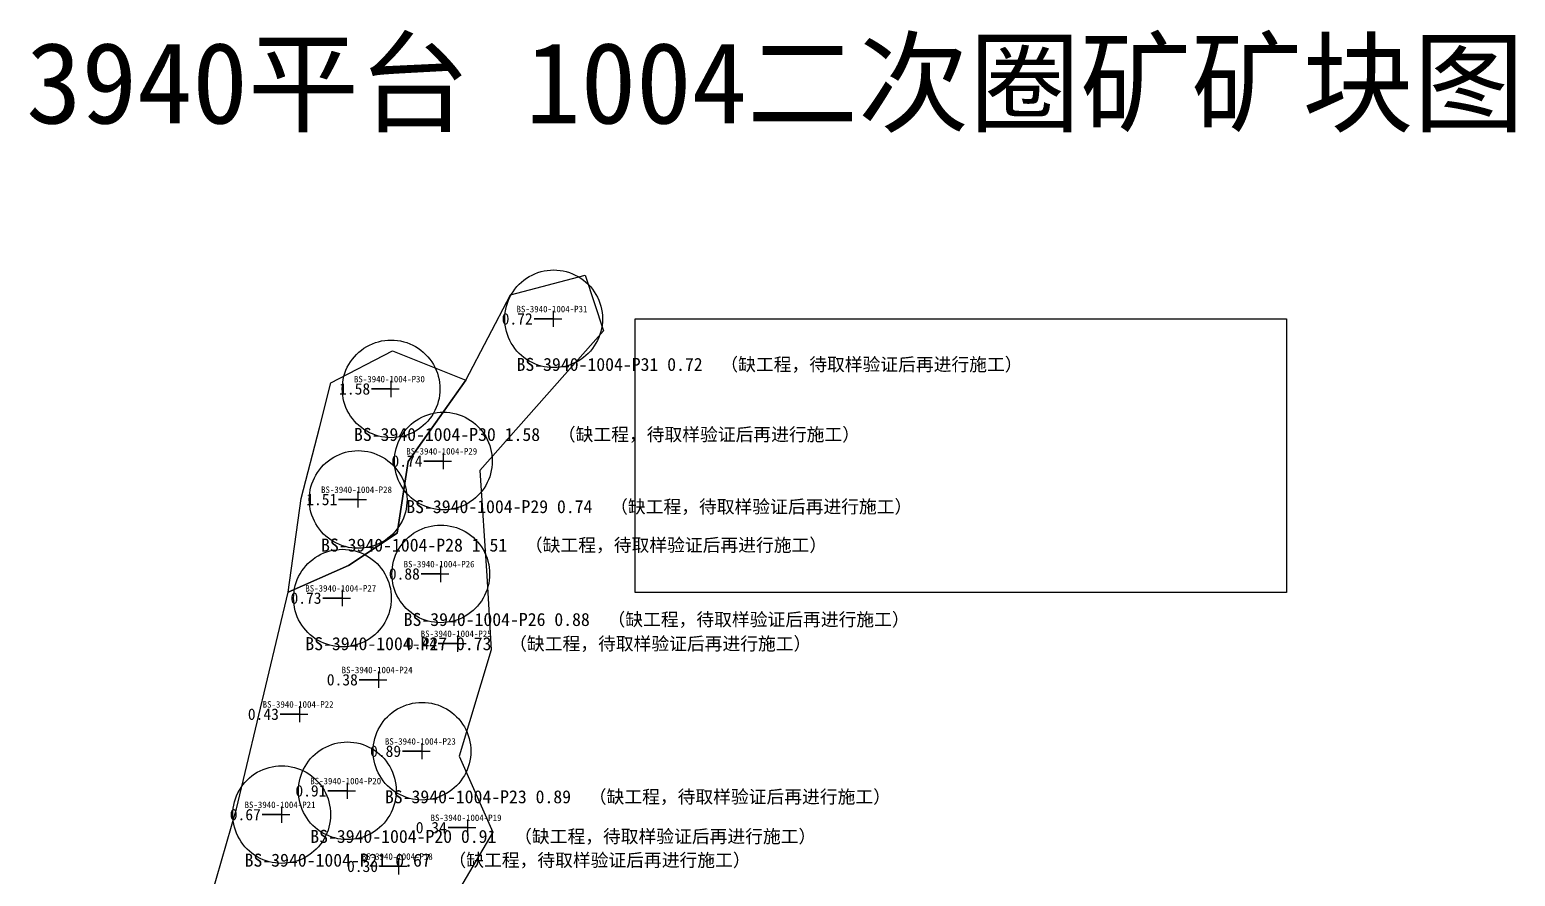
# Model space of a CAD drawing. Header units: metres. Extents: x 470001 to 470179, y 4349638 to 4349749.
# Drawn here: x 470087.6 to 470178.8, y 4349696.9 to 4349748.9 of the extents above; entities that cross this region are included whole.
import ezdxf

# ---------------------------------------------------------------- set-up
doc = ezdxf.new("R2010")
doc.units = ezdxf.units.M
for name, color, linetype in [('点', 7, 'Continuous'), ('综合图_历史矿块', 7, 'Continuous'), ('缺工程待取样', 7, 'Continuous'), ('钻孔', 7, 'Continuous')]:
    doc.layers.add(name, color=color, linetype=linetype)
doc.styles.add('CN_TTF', font='simsunb.ttf')
picture_1 = doc.add_image_def('image1.png', size_in_pixel=(1311, 551))

msp = doc.modelspace()

# ---------------------------------------------------------------- linework, layer by layer
at = {"layer": '点', "color": 138, "true_color": 0x004c4c}
for p, q in [((470119.754, 4349730.687), (470119.754, 4349731.687)), ((470119.254, 4349731.187), (470120.254, 4349731.187)), ((470109.275, 4349726.884), (470110.275, 4349726.884)), ((470109.775, 4349726.384), (470109.775, 4349727.384)), ((470112.486, 4349722.45), (470113.486, 4349722.45)), ((470112.986, 4349721.95), (470112.986, 4349722.95)), ((470107.754, 4349719.589), (470107.754, 4349720.589)), ((470107.254, 4349720.089), (470108.254, 4349720.089)), ((470112.825, 4349715.017), (470112.825, 4349716.017)), ((470112.325, 4349715.517), (470113.325, 4349715.517)), ((470106.788, 4349713.531), (470106.788, 4349714.531)), ((470106.288, 4349714.031), (470107.288, 4349714.031)), ((470113.874, 4349710.738), (470113.874, 4349711.738)), ((470113.374, 4349711.238), (470114.374, 4349711.238)), ((470108.517, 4349709.016), (470109.517, 4349709.016)), ((470109.017, 4349708.516), (470109.017, 4349709.516)), ((470103.67, 4349706.899), (470104.67, 4349706.899)), ((470104.17, 4349706.399), (470104.17, 4349707.399)), ((470111.674, 4349704.125), (470111.674, 4349705.125)), ((470111.174, 4349704.625), (470112.174, 4349704.625)), ((470107.09, 4349701.691), (470107.09, 4349702.691)), ((470106.59, 4349702.191), (470107.59, 4349702.191)), ((470102.56, 4349700.731), (470103.56, 4349700.731)), ((470103.06, 4349700.231), (470103.06, 4349701.231)), ((470114.478, 4349699.433), (470114.478, 4349700.433)), ((470113.978, 4349699.933), (470114.978, 4349699.933)), ((470110.258, 4349697.053), (470110.258, 4349698.053)), ((470109.758, 4349697.553), (470110.758, 4349697.553))]:
    msp.add_line(p, q, dxfattribs=at)
at = {"layer": '综合图_历史矿块', "color": 9}
msp.add_lwpolyline([(470097.817, 4349692.565), (470100.278, 4349701.085), (470103.459, 4349714.397), (470107.154, 4349716.026), (470110.138, 4349718.026), (470110.826, 4349722.422), (470114.373, 4349727.421), (470117.104, 4349732.651), (470121.68, 4349733.865), (470122.824, 4349730.456), (470115.23, 4349721.877), (470115.654, 4349715.406), (470115.919, 4349710.845), (470113.957, 4349704.321), (470116.025, 4349699.654), (470110.352, 4349690.002)], dxfattribs=at)
msp.add_lwpolyline([(470114.373, 4349727.421), (470111.088, 4349722.791), (470110.826, 4349722.422), (470110.138, 4349718.026), (470107.154, 4349716.026), (470103.459, 4349714.397), (470104.254, 4349720.146), (470105.369, 4349724.5), (470106.074, 4349727.256), (470109.856, 4349729.218), (470114.373, 4349727.421)], close=True, dxfattribs=at)
at = {"layer": '缺工程待取样', "color": 6}
for points in [[(470122.754, 4349731.187), (470122.748, 4349730.991), (470122.728, 4349730.795), (470122.696, 4349730.602), (470122.652, 4349730.411), (470122.595, 4349730.223), (470122.526, 4349730.039), (470122.445, 4349729.86), (470122.352, 4349729.687), (470122.248, 4349729.52), (470122.134, 4349729.361), (470122.01, 4349729.209), (470121.875, 4349729.066), (470121.732, 4349728.931), (470121.58, 4349728.807), (470121.421, 4349728.693), (470121.254, 4349728.589), (470121.081, 4349728.496), (470120.902, 4349728.415), (470120.718, 4349728.346), (470120.53, 4349728.289), (470120.339, 4349728.245), (470120.146, 4349728.213), (470119.95, 4349728.193), (470119.754, 4349728.187), (470119.558, 4349728.193), (470119.362, 4349728.213), (470119.169, 4349728.245), (470118.978, 4349728.289), (470118.79, 4349728.346), (470118.606, 4349728.415), (470118.427, 4349728.496), (470118.254, 4349728.589), (470118.087, 4349728.693), (470117.928, 4349728.807), (470117.776, 4349728.931), (470117.633, 4349729.066), (470117.498, 4349729.209), (470117.374, 4349729.361), (470117.26, 4349729.52), (470117.156, 4349729.687), (470117.063, 4349729.86), (470116.982, 4349730.039), (470116.913, 4349730.223), (470116.856, 4349730.411), (470116.812, 4349730.602), (470116.78, 4349730.795), (470116.76, 4349730.991), (470116.754, 4349731.187), (470116.76, 4349731.383), (470116.78, 4349731.579), (470116.812, 4349731.772), (470116.856, 4349731.963), (470116.913, 4349732.151), (470116.982, 4349732.335), (470117.063, 4349732.514), (470117.156, 4349732.687), (470117.26, 4349732.854), (470117.374, 4349733.013), (470117.498, 4349733.165), (470117.633, 4349733.308), (470117.776, 4349733.443), (470117.928, 4349733.567), (470118.087, 4349733.681), (470118.254, 4349733.785), (470118.427, 4349733.878), (470118.606, 4349733.959), (470118.79, 4349734.028), (470118.978, 4349734.085), (470119.169, 4349734.129), (470119.362, 4349734.161), (470119.558, 4349734.181), (470119.754, 4349734.187), (470119.95, 4349734.181), (470120.146, 4349734.161), (470120.339, 4349734.129), (470120.53, 4349734.085), (470120.718, 4349734.028), (470120.902, 4349733.959), (470121.081, 4349733.878), (470121.254, 4349733.785), (470121.421, 4349733.681), (470121.58, 4349733.567), (470121.732, 4349733.443), (470121.875, 4349733.308), (470122.01, 4349733.165), (470122.134, 4349733.013), (470122.248, 4349732.854), (470122.352, 4349732.687), (470122.445, 4349732.514), (470122.526, 4349732.335), (470122.595, 4349732.151), (470122.652, 4349731.963), (470122.696, 4349731.772), (470122.728, 4349731.579), (470122.748, 4349731.383), (470122.754, 4349731.187)], [(470112.775, 4349726.884), (470112.769, 4349726.688), (470112.749, 4349726.492), (470112.717, 4349726.299), (470112.673, 4349726.108), (470112.616, 4349725.92), (470112.547, 4349725.736), (470112.466, 4349725.557), (470112.373, 4349725.384), (470112.269, 4349725.217), (470112.155, 4349725.058), (470112.031, 4349724.906), (470111.896, 4349724.763), (470111.753, 4349724.628), (470111.601, 4349724.504), (470111.442, 4349724.39), (470111.275, 4349724.286), (470111.102, 4349724.193), (470110.923, 4349724.112), (470110.739, 4349724.043), (470110.551, 4349723.986), (470110.36, 4349723.942), (470110.167, 4349723.91), (470109.971, 4349723.89), (470109.775, 4349723.884), (470109.579, 4349723.89), (470109.383, 4349723.91), (470109.19, 4349723.942), (470108.999, 4349723.986), (470108.811, 4349724.043), (470108.627, 4349724.112), (470108.448, 4349724.193), (470108.275, 4349724.286), (470108.108, 4349724.39), (470107.949, 4349724.504), (470107.797, 4349724.628), (470107.654, 4349724.763), (470107.519, 4349724.906), (470107.395, 4349725.058), (470107.281, 4349725.217), (470107.177, 4349725.384), (470107.084, 4349725.557), (470107.003, 4349725.736), (470106.934, 4349725.92), (470106.877, 4349726.108), (470106.833, 4349726.299), (470106.801, 4349726.492), (470106.781, 4349726.688), (470106.775, 4349726.884), (470106.781, 4349727.08), (470106.801, 4349727.276), (470106.833, 4349727.469), (470106.877, 4349727.66), (470106.934, 4349727.848), (470107.003, 4349728.032), (470107.084, 4349728.211), (470107.177, 4349728.384), (470107.281, 4349728.551), (470107.395, 4349728.71), (470107.519, 4349728.862), (470107.654, 4349729.005), (470107.797, 4349729.14), (470107.949, 4349729.264), (470108.108, 4349729.378), (470108.275, 4349729.482), (470108.448, 4349729.575), (470108.627, 4349729.656), (470108.811, 4349729.725), (470108.999, 4349729.782), (470109.19, 4349729.826), (470109.383, 4349729.858), (470109.579, 4349729.878), (470109.775, 4349729.884), (470109.971, 4349729.878), (470110.167, 4349729.858), (470110.36, 4349729.826), (470110.551, 4349729.782), (470110.739, 4349729.725), (470110.923, 4349729.656), (470111.102, 4349729.575), (470111.275, 4349729.482), (470111.442, 4349729.378), (470111.601, 4349729.264), (470111.753, 4349729.14), (470111.896, 4349729.005), (470112.031, 4349728.862), (470112.155, 4349728.71), (470112.269, 4349728.551), (470112.373, 4349728.384), (470112.466, 4349728.211), (470112.547, 4349728.032), (470112.616, 4349727.848), (470112.673, 4349727.66), (470112.717, 4349727.469), (470112.749, 4349727.276), (470112.769, 4349727.08), (470112.775, 4349726.884)], [(470115.986, 4349722.45), (470115.98, 4349722.254), (470115.96, 4349722.058), (470115.928, 4349721.865), (470115.884, 4349721.674), (470115.827, 4349721.486), (470115.758, 4349721.302), (470115.677, 4349721.123), (470115.584, 4349720.95), (470115.48, 4349720.783), (470115.366, 4349720.624), (470115.242, 4349720.472), (470115.107, 4349720.329), (470114.964, 4349720.194), (470114.812, 4349720.07), (470114.653, 4349719.956), (470114.486, 4349719.852), (470114.313, 4349719.759), (470114.134, 4349719.678), (470113.95, 4349719.609), (470113.762, 4349719.552), (470113.571, 4349719.508), (470113.378, 4349719.476), (470113.182, 4349719.456), (470112.986, 4349719.45), (470112.79, 4349719.456), (470112.594, 4349719.476), (470112.401, 4349719.508), (470112.21, 4349719.552), (470112.022, 4349719.609), (470111.838, 4349719.678), (470111.659, 4349719.759), (470111.486, 4349719.852), (470111.319, 4349719.956), (470111.16, 4349720.07), (470111.008, 4349720.194), (470110.865, 4349720.329), (470110.73, 4349720.472), (470110.606, 4349720.624), (470110.492, 4349720.783), (470110.388, 4349720.95), (470110.295, 4349721.123), (470110.214, 4349721.302), (470110.145, 4349721.486), (470110.088, 4349721.674), (470110.044, 4349721.865), (470110.012, 4349722.058), (470109.992, 4349722.254), (470109.986, 4349722.45), (470109.992, 4349722.646), (470110.012, 4349722.842), (470110.044, 4349723.035), (470110.088, 4349723.226), (470110.145, 4349723.414), (470110.214, 4349723.598), (470110.295, 4349723.777), (470110.388, 4349723.95), (470110.492, 4349724.117), (470110.606, 4349724.276), (470110.73, 4349724.428), (470110.865, 4349724.571), (470111.008, 4349724.706), (470111.16, 4349724.83), (470111.319, 4349724.944), (470111.486, 4349725.048), (470111.659, 4349725.141), (470111.838, 4349725.222), (470112.022, 4349725.291), (470112.21, 4349725.348), (470112.401, 4349725.392), (470112.594, 4349725.424), (470112.79, 4349725.444), (470112.986, 4349725.45), (470113.182, 4349725.444), (470113.378, 4349725.424), (470113.571, 4349725.392), (470113.762, 4349725.348), (470113.95, 4349725.291), (470114.134, 4349725.222), (470114.313, 4349725.141), (470114.486, 4349725.048), (470114.653, 4349724.944), (470114.812, 4349724.83), (470114.964, 4349724.706), (470115.107, 4349724.571), (470115.242, 4349724.428), (470115.366, 4349724.276), (470115.48, 4349724.117), (470115.584, 4349723.95), (470115.677, 4349723.777), (470115.758, 4349723.598), (470115.827, 4349723.414), (470115.884, 4349723.226), (470115.928, 4349723.035), (470115.96, 4349722.842), (470115.98, 4349722.646), (470115.986, 4349722.45)], [(470110.754, 4349720.089), (470110.748, 4349719.893), (470110.728, 4349719.697), (470110.696, 4349719.504), (470110.652, 4349719.313), (470110.595, 4349719.125), (470110.526, 4349718.941), (470110.445, 4349718.762), (470110.352, 4349718.589), (470110.248, 4349718.422), (470110.134, 4349718.263), (470110.01, 4349718.111), (470109.875, 4349717.968), (470109.732, 4349717.833), (470109.58, 4349717.709), (470109.421, 4349717.595), (470109.254, 4349717.491), (470109.081, 4349717.398), (470108.902, 4349717.317), (470108.718, 4349717.248), (470108.53, 4349717.191), (470108.339, 4349717.147), (470108.146, 4349717.115), (470107.95, 4349717.095), (470107.754, 4349717.089), (470107.558, 4349717.095), (470107.362, 4349717.115), (470107.169, 4349717.147), (470106.978, 4349717.191), (470106.79, 4349717.248), (470106.606, 4349717.317), (470106.427, 4349717.398), (470106.254, 4349717.491), (470106.087, 4349717.595), (470105.928, 4349717.709), (470105.776, 4349717.833), (470105.633, 4349717.968), (470105.498, 4349718.111), (470105.374, 4349718.263), (470105.26, 4349718.422), (470105.156, 4349718.589), (470105.063, 4349718.762), (470104.982, 4349718.941), (470104.913, 4349719.125), (470104.856, 4349719.313), (470104.812, 4349719.504), (470104.78, 4349719.697), (470104.76, 4349719.893), (470104.754, 4349720.089), (470104.76, 4349720.285), (470104.78, 4349720.481), (470104.812, 4349720.674), (470104.856, 4349720.865), (470104.913, 4349721.053), (470104.982, 4349721.237), (470105.063, 4349721.416), (470105.156, 4349721.589), (470105.26, 4349721.756), (470105.374, 4349721.915), (470105.498, 4349722.067), (470105.633, 4349722.21), (470105.776, 4349722.345), (470105.928, 4349722.469), (470106.087, 4349722.583), (470106.254, 4349722.687), (470106.427, 4349722.78), (470106.606, 4349722.861), (470106.79, 4349722.93), (470106.978, 4349722.987), (470107.169, 4349723.031), (470107.362, 4349723.063), (470107.558, 4349723.083), (470107.754, 4349723.089), (470107.95, 4349723.083), (470108.146, 4349723.063), (470108.339, 4349723.031), (470108.53, 4349722.987), (470108.718, 4349722.93), (470108.902, 4349722.861), (470109.081, 4349722.78), (470109.254, 4349722.687), (470109.421, 4349722.583), (470109.58, 4349722.469), (470109.732, 4349722.345), (470109.875, 4349722.21), (470110.01, 4349722.067), (470110.134, 4349721.915), (470110.248, 4349721.756), (470110.352, 4349721.589), (470110.445, 4349721.416), (470110.526, 4349721.237), (470110.595, 4349721.053), (470110.652, 4349720.865), (470110.696, 4349720.674), (470110.728, 4349720.481), (470110.748, 4349720.285), (470110.754, 4349720.089)], [(470115.825, 4349715.517), (470115.819, 4349715.321), (470115.799, 4349715.125), (470115.767, 4349714.932), (470115.723, 4349714.741), (470115.666, 4349714.553), (470115.597, 4349714.369), (470115.516, 4349714.19), (470115.423, 4349714.017), (470115.319, 4349713.85), (470115.205, 4349713.691), (470115.081, 4349713.539), (470114.946, 4349713.396), (470114.803, 4349713.261), (470114.651, 4349713.137), (470114.492, 4349713.023), (470114.325, 4349712.919), (470114.152, 4349712.826), (470113.973, 4349712.745), (470113.789, 4349712.676), (470113.601, 4349712.619), (470113.41, 4349712.575), (470113.217, 4349712.543), (470113.021, 4349712.523), (470112.825, 4349712.517), (470112.629, 4349712.523), (470112.433, 4349712.543), (470112.24, 4349712.575), (470112.049, 4349712.619), (470111.861, 4349712.676), (470111.677, 4349712.745), (470111.498, 4349712.826), (470111.325, 4349712.919), (470111.158, 4349713.023), (470110.999, 4349713.137), (470110.847, 4349713.261), (470110.704, 4349713.396), (470110.569, 4349713.539), (470110.445, 4349713.691), (470110.331, 4349713.85), (470110.227, 4349714.017), (470110.134, 4349714.19), (470110.053, 4349714.369), (470109.984, 4349714.553), (470109.927, 4349714.741), (470109.883, 4349714.932), (470109.851, 4349715.125), (470109.831, 4349715.321), (470109.825, 4349715.517), (470109.831, 4349715.713), (470109.851, 4349715.909), (470109.883, 4349716.102), (470109.927, 4349716.293), (470109.984, 4349716.481), (470110.053, 4349716.665), (470110.134, 4349716.844), (470110.227, 4349717.017), (470110.331, 4349717.184), (470110.445, 4349717.343), (470110.569, 4349717.495), (470110.704, 4349717.638), (470110.847, 4349717.773), (470110.999, 4349717.897), (470111.158, 4349718.011), (470111.325, 4349718.115), (470111.498, 4349718.208), (470111.677, 4349718.289), (470111.861, 4349718.358), (470112.049, 4349718.415), (470112.24, 4349718.459), (470112.433, 4349718.491), (470112.629, 4349718.511), (470112.825, 4349718.517), (470113.021, 4349718.511), (470113.217, 4349718.491), (470113.41, 4349718.459), (470113.601, 4349718.415), (470113.789, 4349718.358), (470113.973, 4349718.289), (470114.152, 4349718.208), (470114.325, 4349718.115), (470114.492, 4349718.011), (470114.651, 4349717.897), (470114.803, 4349717.773), (470114.946, 4349717.638), (470115.081, 4349717.495), (470115.205, 4349717.343), (470115.319, 4349717.184), (470115.423, 4349717.017), (470115.516, 4349716.844), (470115.597, 4349716.665), (470115.666, 4349716.481), (470115.723, 4349716.293), (470115.767, 4349716.102), (470115.799, 4349715.909), (470115.819, 4349715.713), (470115.825, 4349715.517)], [(470109.788, 4349714.031), (470109.782, 4349713.835), (470109.762, 4349713.639), (470109.73, 4349713.446), (470109.686, 4349713.255), (470109.629, 4349713.067), (470109.56, 4349712.883), (470109.479, 4349712.704), (470109.386, 4349712.531), (470109.282, 4349712.364), (470109.168, 4349712.205), (470109.044, 4349712.053), (470108.909, 4349711.91), (470108.766, 4349711.775), (470108.614, 4349711.651), (470108.455, 4349711.537), (470108.288, 4349711.433), (470108.115, 4349711.34), (470107.936, 4349711.259), (470107.752, 4349711.19), (470107.564, 4349711.133), (470107.373, 4349711.089), (470107.18, 4349711.057), (470106.984, 4349711.037), (470106.788, 4349711.031), (470106.592, 4349711.037), (470106.396, 4349711.057), (470106.203, 4349711.089), (470106.012, 4349711.133), (470105.824, 4349711.19), (470105.64, 4349711.259), (470105.461, 4349711.34), (470105.288, 4349711.433), (470105.121, 4349711.537), (470104.962, 4349711.651), (470104.81, 4349711.775), (470104.667, 4349711.91), (470104.532, 4349712.053), (470104.408, 4349712.205), (470104.294, 4349712.364), (470104.19, 4349712.531), (470104.097, 4349712.704), (470104.016, 4349712.883), (470103.947, 4349713.067), (470103.89, 4349713.255), (470103.846, 4349713.446), (470103.814, 4349713.639), (470103.794, 4349713.835), (470103.788, 4349714.031), (470103.794, 4349714.227), (470103.814, 4349714.423), (470103.846, 4349714.616), (470103.89, 4349714.807), (470103.947, 4349714.995), (470104.016, 4349715.179), (470104.097, 4349715.358), (470104.19, 4349715.531), (470104.294, 4349715.698), (470104.408, 4349715.857), (470104.532, 4349716.009), (470104.667, 4349716.152), (470104.81, 4349716.287), (470104.962, 4349716.411), (470105.121, 4349716.525), (470105.288, 4349716.629), (470105.461, 4349716.722), (470105.64, 4349716.803), (470105.824, 4349716.872), (470106.012, 4349716.929), (470106.203, 4349716.973), (470106.396, 4349717.005), (470106.592, 4349717.025), (470106.788, 4349717.031), (470106.984, 4349717.025), (470107.18, 4349717.005), (470107.373, 4349716.973), (470107.564, 4349716.929), (470107.752, 4349716.872), (470107.936, 4349716.803), (470108.115, 4349716.722), (470108.288, 4349716.629), (470108.455, 4349716.525), (470108.614, 4349716.411), (470108.766, 4349716.287), (470108.909, 4349716.152), (470109.044, 4349716.009), (470109.168, 4349715.857), (470109.282, 4349715.698), (470109.386, 4349715.531), (470109.479, 4349715.358), (470109.56, 4349715.179), (470109.629, 4349714.995), (470109.686, 4349714.807), (470109.73, 4349714.616), (470109.762, 4349714.423), (470109.782, 4349714.227), (470109.788, 4349714.031)], [(470114.674, 4349704.625), (470114.668, 4349704.429), (470114.648, 4349704.233), (470114.616, 4349704.04), (470114.572, 4349703.849), (470114.515, 4349703.661), (470114.446, 4349703.477), (470114.365, 4349703.298), (470114.272, 4349703.125), (470114.168, 4349702.958), (470114.054, 4349702.799), (470113.93, 4349702.647), (470113.795, 4349702.504), (470113.652, 4349702.369), (470113.5, 4349702.245), (470113.341, 4349702.131), (470113.174, 4349702.027), (470113.001, 4349701.934), (470112.822, 4349701.853), (470112.638, 4349701.784), (470112.45, 4349701.727), (470112.259, 4349701.683), (470112.066, 4349701.651), (470111.87, 4349701.631), (470111.674, 4349701.625), (470111.478, 4349701.631), (470111.282, 4349701.651), (470111.089, 4349701.683), (470110.898, 4349701.727), (470110.71, 4349701.784), (470110.526, 4349701.853), (470110.347, 4349701.934), (470110.174, 4349702.027), (470110.007, 4349702.131), (470109.848, 4349702.245), (470109.696, 4349702.369), (470109.553, 4349702.504), (470109.418, 4349702.647), (470109.294, 4349702.799), (470109.18, 4349702.958), (470109.076, 4349703.125), (470108.983, 4349703.298), (470108.902, 4349703.477), (470108.833, 4349703.661), (470108.776, 4349703.849), (470108.732, 4349704.04), (470108.7, 4349704.233), (470108.68, 4349704.429), (470108.674, 4349704.625), (470108.68, 4349704.821), (470108.7, 4349705.017), (470108.732, 4349705.21), (470108.776, 4349705.401), (470108.833, 4349705.589), (470108.902, 4349705.773), (470108.983, 4349705.952), (470109.076, 4349706.125), (470109.18, 4349706.292), (470109.294, 4349706.451), (470109.418, 4349706.603), (470109.553, 4349706.746), (470109.696, 4349706.881), (470109.848, 4349707.005), (470110.007, 4349707.119), (470110.174, 4349707.223), (470110.347, 4349707.316), (470110.526, 4349707.397), (470110.71, 4349707.466), (470110.898, 4349707.523), (470111.089, 4349707.567), (470111.282, 4349707.599), (470111.478, 4349707.619), (470111.674, 4349707.625), (470111.87, 4349707.619), (470112.066, 4349707.599), (470112.259, 4349707.567), (470112.45, 4349707.523), (470112.638, 4349707.466), (470112.822, 4349707.397), (470113.001, 4349707.316), (470113.174, 4349707.223), (470113.341, 4349707.119), (470113.5, 4349707.005), (470113.652, 4349706.881), (470113.795, 4349706.746), (470113.93, 4349706.603), (470114.054, 4349706.451), (470114.168, 4349706.292), (470114.272, 4349706.125), (470114.365, 4349705.952), (470114.446, 4349705.773), (470114.515, 4349705.589), (470114.572, 4349705.401), (470114.616, 4349705.21), (470114.648, 4349705.017), (470114.668, 4349704.821), (470114.674, 4349704.625)], [(470110.09, 4349702.191), (470110.084, 4349701.995), (470110.064, 4349701.799), (470110.032, 4349701.606), (470109.988, 4349701.415), (470109.931, 4349701.227), (470109.862, 4349701.043), (470109.781, 4349700.864), (470109.688, 4349700.691), (470109.584, 4349700.524), (470109.47, 4349700.365), (470109.346, 4349700.213), (470109.211, 4349700.07), (470109.068, 4349699.935), (470108.916, 4349699.811), (470108.757, 4349699.697), (470108.59, 4349699.593), (470108.417, 4349699.5), (470108.238, 4349699.419), (470108.054, 4349699.35), (470107.866, 4349699.293), (470107.675, 4349699.249), (470107.482, 4349699.217), (470107.286, 4349699.197), (470107.09, 4349699.191), (470106.894, 4349699.197), (470106.698, 4349699.217), (470106.505, 4349699.249), (470106.314, 4349699.293), (470106.126, 4349699.35), (470105.942, 4349699.419), (470105.763, 4349699.5), (470105.59, 4349699.593), (470105.423, 4349699.697), (470105.264, 4349699.811), (470105.112, 4349699.935), (470104.969, 4349700.07), (470104.834, 4349700.213), (470104.71, 4349700.365), (470104.596, 4349700.524), (470104.492, 4349700.691), (470104.399, 4349700.864), (470104.318, 4349701.043), (470104.249, 4349701.227), (470104.192, 4349701.415), (470104.148, 4349701.606), (470104.116, 4349701.799), (470104.096, 4349701.995), (470104.09, 4349702.191), (470104.096, 4349702.387), (470104.116, 4349702.583), (470104.148, 4349702.776), (470104.192, 4349702.967), (470104.249, 4349703.155), (470104.318, 4349703.339), (470104.399, 4349703.518), (470104.492, 4349703.691), (470104.596, 4349703.858), (470104.71, 4349704.017), (470104.834, 4349704.169), (470104.969, 4349704.312), (470105.112, 4349704.447), (470105.264, 4349704.571), (470105.423, 4349704.685), (470105.59, 4349704.789), (470105.763, 4349704.882), (470105.942, 4349704.963), (470106.126, 4349705.032), (470106.314, 4349705.089), (470106.505, 4349705.133), (470106.698, 4349705.165), (470106.894, 4349705.185), (470107.09, 4349705.191), (470107.286, 4349705.185), (470107.482, 4349705.165), (470107.675, 4349705.133), (470107.866, 4349705.089), (470108.054, 4349705.032), (470108.238, 4349704.963), (470108.417, 4349704.882), (470108.59, 4349704.789), (470108.757, 4349704.685), (470108.916, 4349704.571), (470109.068, 4349704.447), (470109.211, 4349704.312), (470109.346, 4349704.169), (470109.47, 4349704.017), (470109.584, 4349703.858), (470109.688, 4349703.691), (470109.781, 4349703.518), (470109.862, 4349703.339), (470109.931, 4349703.155), (470109.988, 4349702.967), (470110.032, 4349702.776), (470110.064, 4349702.583), (470110.084, 4349702.387), (470110.09, 4349702.191)], [(470106.06, 4349700.731), (470106.054, 4349700.535), (470106.034, 4349700.339), (470106.002, 4349700.146), (470105.958, 4349699.955), (470105.901, 4349699.767), (470105.832, 4349699.583), (470105.751, 4349699.404), (470105.658, 4349699.231), (470105.554, 4349699.064), (470105.44, 4349698.905), (470105.316, 4349698.753), (470105.181, 4349698.61), (470105.038, 4349698.475), (470104.886, 4349698.351), (470104.727, 4349698.237), (470104.56, 4349698.133), (470104.387, 4349698.04), (470104.208, 4349697.959), (470104.024, 4349697.89), (470103.836, 4349697.833), (470103.645, 4349697.789), (470103.452, 4349697.757), (470103.256, 4349697.737), (470103.06, 4349697.731), (470102.864, 4349697.737), (470102.668, 4349697.757), (470102.475, 4349697.789), (470102.284, 4349697.833), (470102.096, 4349697.89), (470101.912, 4349697.959), (470101.733, 4349698.04), (470101.56, 4349698.133), (470101.393, 4349698.237), (470101.234, 4349698.351), (470101.082, 4349698.475), (470100.939, 4349698.61), (470100.804, 4349698.753), (470100.68, 4349698.905), (470100.566, 4349699.064), (470100.462, 4349699.231), (470100.369, 4349699.404), (470100.288, 4349699.583), (470100.219, 4349699.767), (470100.162, 4349699.955), (470100.118, 4349700.146), (470100.086, 4349700.339), (470100.066, 4349700.535), (470100.06, 4349700.731), (470100.066, 4349700.927), (470100.086, 4349701.123), (470100.118, 4349701.316), (470100.162, 4349701.507), (470100.219, 4349701.695), (470100.288, 4349701.879), (470100.369, 4349702.058), (470100.462, 4349702.231), (470100.566, 4349702.398), (470100.68, 4349702.557), (470100.804, 4349702.709), (470100.939, 4349702.852), (470101.082, 4349702.987), (470101.234, 4349703.111), (470101.393, 4349703.225), (470101.56, 4349703.329), (470101.733, 4349703.422), (470101.912, 4349703.503), (470102.096, 4349703.572), (470102.284, 4349703.629), (470102.475, 4349703.673), (470102.668, 4349703.705), (470102.864, 4349703.725), (470103.06, 4349703.731), (470103.256, 4349703.725), (470103.452, 4349703.705), (470103.645, 4349703.673), (470103.836, 4349703.629), (470104.024, 4349703.572), (470104.208, 4349703.503), (470104.387, 4349703.422), (470104.56, 4349703.329), (470104.727, 4349703.225), (470104.886, 4349703.111), (470105.038, 4349702.987), (470105.181, 4349702.852), (470105.316, 4349702.709), (470105.44, 4349702.557), (470105.554, 4349702.398), (470105.658, 4349702.231), (470105.751, 4349702.058), (470105.832, 4349701.879), (470105.901, 4349701.695), (470105.958, 4349701.507), (470106.002, 4349701.316), (470106.034, 4349701.123), (470106.054, 4349700.927), (470106.06, 4349700.731)]]:
    msp.add_lwpolyline(points, close=True, dxfattribs=at)
at = {"layer": '钻孔', "color": 4, "lineweight": 35}
for p, q in [((470119.754, 4349731.187), (470118.554, 4349731.187)), ((470112.986, 4349722.45), (470111.786, 4349722.45)), ((470112.825, 4349715.517), (470111.625, 4349715.517)), ((470106.788, 4349714.031), (470105.588, 4349714.031)), ((470111.674, 4349704.625), (470110.474, 4349704.625)), ((470107.09, 4349702.191), (470105.89, 4349702.191)), ((470103.06, 4349700.731), (470101.86, 4349700.731))]:
    msp.add_line(p, q, dxfattribs=at)
at = {"layer": '钻孔', "color": 1, "lineweight": 35}
for p, q in [((470109.775, 4349726.884), (470108.575, 4349726.884)), ((470107.754, 4349720.089), (470106.554, 4349720.089))]:
    msp.add_line(p, q, dxfattribs=at)
at = {"layer": '钻孔', "color": 8, "lineweight": 35}
for p, q in [((470113.874, 4349711.238), (470112.674, 4349711.238)), ((470109.017, 4349709.016), (470107.817, 4349709.016)), ((470104.17, 4349706.899), (470102.97, 4349706.899)), ((470114.478, 4349699.933), (470113.278, 4349699.933)), ((470110.258, 4349697.553), (470109.058, 4349697.553))]:
    msp.add_line(p, q, dxfattribs=at)

# ---------------------------------------------------------------- texts
at = {"color": 7, "style": 'CN_TTF'}
msp.add_text('3940平台 1004二次圈矿矿块图', height=5, dxfattribs=at).set_placement((470087.369, 4349743.187))
at = {"layer": '缺工程待取样', "color": 6, "style": 'CN_TTF'}
for s, p in [('BS-3940-1004-P31 0.72  （缺工程，待取样验证后再进行施工）', (470117.474, 4349727.987)), ('BS-3940-1004-P30 1.58  （缺工程，待取样验证后再进行施工）', (470107.495, 4349723.684)), ('BS-3940-1004-P29 0.74  （缺工程，待取样验证后再进行施工）', (470110.706, 4349719.25)), ('BS-3940-1004-P28 1.51  （缺工程，待取样验证后再进行施工）', (470105.474, 4349716.889)), ('BS-3940-1004-P26 0.88  （缺工程，待取样验证后再进行施工）', (470110.545, 4349712.317)), ('BS-3940-1004-P27 0.73  （缺工程，待取样验证后再进行施工）', (470104.508, 4349710.831)), ('BS-3940-1004-P23 0.89  （缺工程，待取样验证后再进行施工）', (470109.394, 4349701.425)), ('BS-3940-1004-P20 0.91  （缺工程，待取样验证后再进行施工）', (470104.81, 4349698.991)), ('BS-3940-1004-P21 0.67  （缺工程，待取样验证后再进行施工）', (470100.78, 4349697.531))]:
    msp.add_text(s, height=0.8, dxfattribs=at).set_placement(p)
at = {"layer": '钻孔', "color": 4, "style": 'CN_TTF'}
for s, p in [('0.72', (470116.564, 4349730.837)), ('0.74', (470109.796, 4349722.1)), ('0.88', (470109.635, 4349715.167)), ('0.73', (470103.598, 4349713.681)), ('0.89', (470108.484, 4349704.275)), ('0.91', (470103.9, 4349701.841)), ('0.67', (470099.87, 4349700.381))]:
    msp.add_text(s, height=0.7, dxfattribs=at).set_placement(p)
at = {"layer": '钻孔', "color": 138, "true_color": 0x004c4c, "style": 'CN_TTF'}
for s, p in [('BS-3940-1004-P31', (470117.474, 4349731.587)), ('BS-3940-1004-P30', (470107.495, 4349727.284)), ('BS-3940-1004-P29', (470110.706, 4349722.85)), ('BS-3940-1004-P28', (470105.474, 4349720.489)), ('BS-3940-1004-P26', (470110.545, 4349715.917)), ('BS-3940-1004-P27', (470104.508, 4349714.431)), ('BS-3940-1004-P25', (470111.594, 4349711.638)), ('BS-3940-1004-P24', (470106.737, 4349709.416)), ('BS-3940-1004-P22', (470101.89, 4349707.299)), ('BS-3940-1004-P23', (470109.394, 4349705.025)), ('BS-3940-1004-P20', (470104.81, 4349702.591)), ('BS-3940-1004-P21', (470100.78, 4349701.131)), ('BS-3940-1004-P19', (470112.198, 4349700.333)), ('BS-3940-1004-P18', (470107.978, 4349697.953))]:
    msp.add_text(s, height=0.4, dxfattribs=at).set_placement(p)
at = {"layer": '钻孔', "color": 1, "style": 'CN_TTF'}
for s, p in [('1.58', (470106.585, 4349726.534)), ('1.51', (470104.564, 4349719.739))]:
    msp.add_text(s, height=0.7, dxfattribs=at).set_placement(p)
at = {"layer": '钻孔', "color": 8, "style": 'CN_TTF'}
for s, p in [('0.44', (470110.684, 4349710.888)), ('0.38', (470105.827, 4349708.666)), ('0.43', (470100.98, 4349706.549)), ('0.34', (470111.288, 4349699.583)), ('0.30', (470107.068, 4349697.203))]:
    msp.add_text(s, height=0.7, dxfattribs=at).set_placement(p)

# ---------------------------------------------------------------- pictures from other files: only their frames are drawn
image = msp.add_image(picture_1, insert=(470124.754, 4349714.375), size_in_units=(40, 16.812))

doc.saveas('drawing.dxf')
